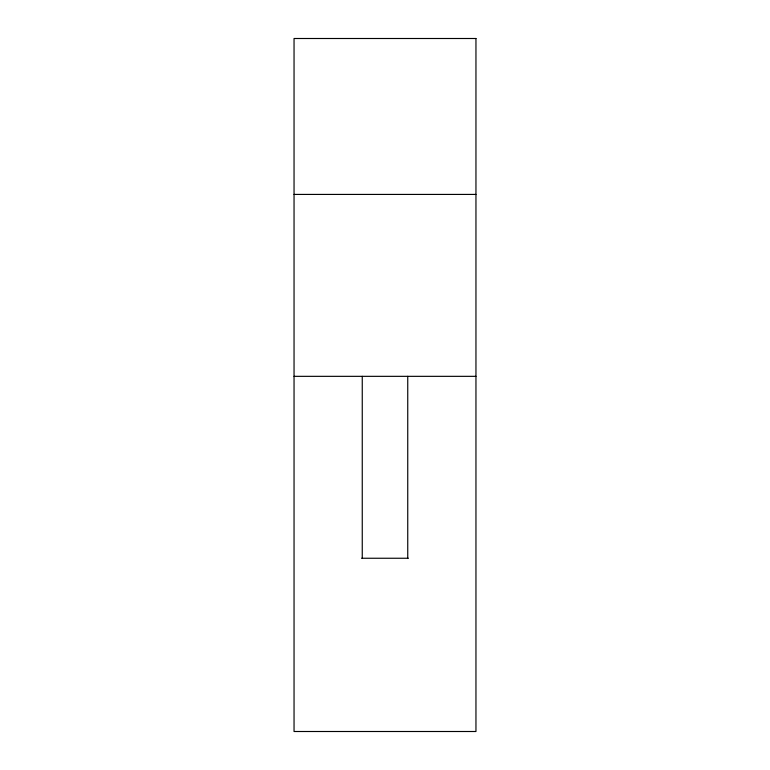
<?xml version="1.0" encoding="UTF-8"?>
<svg xmlns="http://www.w3.org/2000/svg" width="770" height="770" viewBox="0 0 770 770"><rect width="100%" height="100%" fill="white"/><g stroke="black" fill="none" stroke-linecap="round" stroke-linejoin="round"><path stroke-width="1.16" d="M294.044 194.425L475.956 194.425M294.044 376.338L475.956 376.338M361.659 558.25L408.341 558.25M407.744 376.338L407.744 558.25M362.256 376.338L362.256 558.25M475.956 38.5L294.044 38.5L294.044 731.5L475.956 731.5L475.956 38.5"/></g></svg>
